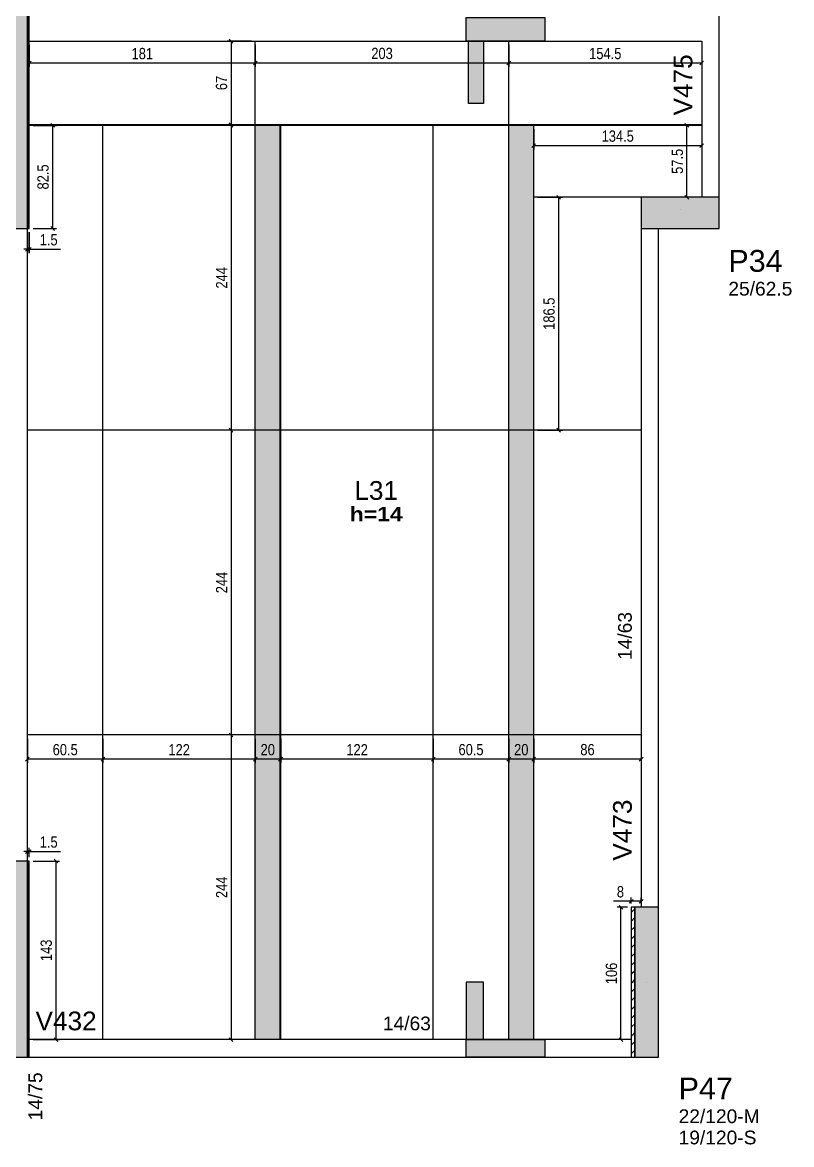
# Model space of a CAD drawing. Extents: x 4150 to 8661, y -614 to 3008.
# Drawn here: x 6390 to 7006, y 317 to 1216 of the extents above; entities that cross this region are included whole.
import ezdxf

# ---------------------------------------------------------------- set-up
doc = ezdxf.new("R2010")
doc.units = 0
doc.header["$PDMODE"] = 34
for name, color, linetype in [('COTA', 241, 'Continuous'), ('MTH-DIM-PILAR', 3, 'Continuous'), ('MTH-DIM-VIGA', 3, 'Continuous'), ('MTH-FACE-VIGA', 7, 'Continuous'), ('MTH-LINHA-SEÇÃO', 16, 'Continuous'), ('MTH-PILAR-SEGUE', 5, 'Continuous'), ('MTH-SOMBRA21', 150, 'Continuous'), ('MTH-SOMBRA25', 253, 'Continuous'), ('MTH-TIT1-PILAR', 5, 'Continuous'), ('MTH-TIT1-VIGA', 5, 'Continuous'), ('MTH-TXT-NEGRITO', 5, 'Continuous'), ('Painéis', 200, 'Continuous')]:
    doc.layers.add(name, color=color, linetype=linetype)
doc.layers.add('Hachura', color=251, linetype='Continuous', lineweight=9)
doc.styles.add('COTA TECNICA-50', font='techl___.ttf', dxfattribs={"height": 9})
doc.styles.add('TQS_ARIAL', font='arial.ttf')
doc.styles.add('TQS_ARIAL_BLACK', font='ariblk.ttf')
doc.dimstyles.new('COTA PAINEL-50', dxfattribs={"dimtxt": 9, "dimasz": 3, "dimexe": 3, "dimexo": 3, "dimgap": 3, "dimtad": 1, "dimdec": 1, "dimzin": 12, "dimdsep": 46, "dimtxsty": 'COTA TECNICA-50', "dimblk1": 'OBLIQUE', "dimblk2": 'OBLIQUE', "dimsah": 1, "dimcen": 0.9, "dimclrd": 4, "dimclre": 4, "dimclrt": 240, "dimadec": 1, "dimazin": 3, "dimtfac": 1, "dimtdec": 1, "dimtmove": 0, "dimatfit": 3, "dimfxl": 1, "dimtolj": 1, "dimtzin": 12, "dimarcsym": 0})

# ---------------------------------------------------------------- blocks, each defined once
blk = doc.blocks.new('_Oblique')
at = {"color": 0, "linetype": 'ByBlock', "lineweight": -2}
blk.add_line((-0.5, -0.5), (0.5, 0.5), dxfattribs=at)
blk = doc.blocks.new('*D186')
at = {"layer": 'COTA', "color": 4, "lineweight": -2, "transparency": 16777216}
for p, q in [((6799.85, 642.37), (6799.85, 622.93)), ((6885.85, 642.37), (6885.85, 622.93)), ((6885.85, 625.93), (6799.85, 625.93))]:
    blk.add_line(p, q, dxfattribs=at)
at = {"layer": 'Defpoints', "color": 0, "transparency": 16777216}
for p in [(6799.85, 645.37), (6885.85, 645.37), (6799.85, 625.93)]:
    blk.add_point(p, dxfattribs=at)
at = {"layer": 'COTA', "color": 4, "lineweight": -2, "transparency": 16777216, "xscale": 3, "yscale": 3, "zscale": 3, "rotation": 180}
blk.add_blockref('_Oblique', (6799.85, 625.93), dxfattribs=at)
at = {"layer": 'COTA', "color": 4, "lineweight": -2, "transparency": 16777216, "xscale": 3, "yscale": 3, "zscale": 3}
blk.add_blockref('_Oblique', (6885.85, 625.93), dxfattribs=at)
at = {"layer": 'COTA', "color": 240, "transparency": 16777216, "insert": (6842.85, 633.54), "char_height": 9, "attachment_point": 5, "style": 'COTA TECNICA-50'}
blk.add_mtext('\\A1;86', dxfattribs=at)
blk = doc.blocks.new('*D187')
at = {"layer": 'COTA', "color": 4, "lineweight": -2, "transparency": 16777216}
for p, q in [((6779.85, 642.37), (6779.85, 622.93)), ((6799.85, 642.37), (6799.85, 622.93)), ((6799.85, 625.93), (6779.85, 625.93))]:
    blk.add_line(p, q, dxfattribs=at)
at = {"layer": 'Defpoints', "color": 0, "transparency": 16777216}
for p in [(6779.85, 645.37), (6799.85, 645.37), (6779.85, 625.93)]:
    blk.add_point(p, dxfattribs=at)
at = {"layer": 'COTA', "color": 4, "lineweight": -2, "transparency": 16777216, "xscale": 3, "yscale": 3, "zscale": 3, "rotation": 180}
blk.add_blockref('_Oblique', (6779.85, 625.93), dxfattribs=at)
at = {"layer": 'COTA', "color": 4, "lineweight": -2, "transparency": 16777216, "xscale": 3, "yscale": 3, "zscale": 3}
blk.add_blockref('_Oblique', (6799.85, 625.93), dxfattribs=at)
at = {"layer": 'COTA', "color": 240, "transparency": 16777216, "insert": (6789.85, 633.52), "char_height": 9, "attachment_point": 5, "style": 'COTA TECNICA-50'}
blk.add_mtext('\\A1;20', dxfattribs=at)
blk = doc.blocks.new('*D188')
at = {"layer": 'COTA', "color": 4, "lineweight": -2, "transparency": 16777216}
for p, q in [((6719.35, 642.37), (6719.35, 622.93)), ((6779.85, 642.37), (6779.85, 622.93)), ((6779.85, 625.93), (6719.35, 625.93))]:
    blk.add_line(p, q, dxfattribs=at)
at = {"layer": 'Defpoints', "color": 0, "transparency": 16777216}
for p in [(6719.35, 645.37), (6779.85, 645.37), (6719.35, 625.93)]:
    blk.add_point(p, dxfattribs=at)
at = {"layer": 'COTA', "color": 4, "lineweight": -2, "transparency": 16777216, "xscale": 3, "yscale": 3, "zscale": 3, "rotation": 180}
blk.add_blockref('_Oblique', (6719.35, 625.93), dxfattribs=at)
at = {"layer": 'COTA', "color": 4, "lineweight": -2, "transparency": 16777216, "xscale": 3, "yscale": 3, "zscale": 3}
blk.add_blockref('_Oblique', (6779.85, 625.93), dxfattribs=at)
at = {"layer": 'COTA', "color": 240, "transparency": 16777216, "insert": (6749.6, 633.53), "char_height": 9, "attachment_point": 5, "style": 'COTA TECNICA-50'}
blk.add_mtext('\\A1;60.5', dxfattribs=at)
blk = doc.blocks.new('*D189')
at = {"layer": 'COTA', "color": 4, "lineweight": -2, "transparency": 16777216}
for p, q in [((6597.35, 642.37), (6597.35, 622.93)), ((6719.35, 642.37), (6719.35, 622.93)), ((6719.35, 625.93), (6597.35, 625.93))]:
    blk.add_line(p, q, dxfattribs=at)
at = {"layer": 'Defpoints', "color": 0, "transparency": 16777216}
for p in [(6597.35, 645.37), (6719.35, 645.37), (6597.35, 625.93)]:
    blk.add_point(p, dxfattribs=at)
at = {"layer": 'COTA', "color": 4, "lineweight": -2, "transparency": 16777216, "xscale": 3, "yscale": 3, "zscale": 3, "rotation": 180}
blk.add_blockref('_Oblique', (6597.35, 625.93), dxfattribs=at)
at = {"layer": 'COTA', "color": 4, "lineweight": -2, "transparency": 16777216, "xscale": 3, "yscale": 3, "zscale": 3}
blk.add_blockref('_Oblique', (6719.35, 625.93), dxfattribs=at)
at = {"layer": 'COTA', "color": 240, "transparency": 16777216, "insert": (6658.35, 633.49), "char_height": 9, "attachment_point": 5, "style": 'COTA TECNICA-50'}
blk.add_mtext('\\A1;122', dxfattribs=at)
blk = doc.blocks.new('*D190')
at = {"layer": 'COTA', "color": 4, "lineweight": -2, "transparency": 16777216}
for p, q in [((6576.85, 642.37), (6576.85, 622.93)), ((6596.85, 642.37), (6596.85, 622.93)), ((6596.85, 625.93), (6576.85, 625.93))]:
    blk.add_line(p, q, dxfattribs=at)
at = {"layer": 'Defpoints', "color": 0, "transparency": 16777216}
for p in [(6576.85, 645.37), (6596.85, 645.37), (6576.85, 625.93)]:
    blk.add_point(p, dxfattribs=at)
at = {"layer": 'COTA', "color": 4, "lineweight": -2, "transparency": 16777216, "xscale": 3, "yscale": 3, "zscale": 3, "rotation": 180}
blk.add_blockref('_Oblique', (6576.85, 625.93), dxfattribs=at)
at = {"layer": 'COTA', "color": 4, "lineweight": -2, "transparency": 16777216, "xscale": 3, "yscale": 3, "zscale": 3}
blk.add_blockref('_Oblique', (6596.85, 625.93), dxfattribs=at)
at = {"layer": 'COTA', "color": 240, "transparency": 16777216, "insert": (6586.85, 633.52), "char_height": 9, "attachment_point": 5, "style": 'COTA TECNICA-50'}
blk.add_mtext('\\A1;20', dxfattribs=at)
blk = doc.blocks.new('*D169')
at = {"layer": 'COTA', "color": 4, "lineweight": -2, "transparency": 16777216}
for p, q in [((6454.85, 642.37), (6454.85, 622.93)), ((6576.85, 642.37), (6576.85, 622.93)), ((6576.85, 625.93), (6454.85, 625.93))]:
    blk.add_line(p, q, dxfattribs=at)
at = {"layer": 'Defpoints', "color": 0, "transparency": 16777216}
for p in [(6454.85, 645.37), (6576.85, 645.37), (6454.85, 625.93)]:
    blk.add_point(p, dxfattribs=at)
at = {"layer": 'COTA', "color": 4, "lineweight": -2, "transparency": 16777216, "xscale": 3, "yscale": 3, "zscale": 3, "rotation": 180}
blk.add_blockref('_Oblique', (6454.85, 625.93), dxfattribs=at)
at = {"layer": 'COTA', "color": 4, "lineweight": -2, "transparency": 16777216, "xscale": 3, "yscale": 3, "zscale": 3}
blk.add_blockref('_Oblique', (6576.85, 625.93), dxfattribs=at)
at = {"layer": 'COTA', "color": 240, "transparency": 16777216, "insert": (6515.85, 633.49), "char_height": 9, "attachment_point": 5, "style": 'COTA TECNICA-50'}
blk.add_mtext('\\A1;122', dxfattribs=at)
blk = doc.blocks.new('*D170')
at = {"layer": 'COTA', "color": 4, "lineweight": -2, "transparency": 16777216}
for p, q in [((6394.35, 642.37), (6394.35, 622.93)), ((6454.85, 642.37), (6454.85, 622.93)), ((6454.85, 625.93), (6394.35, 625.93))]:
    blk.add_line(p, q, dxfattribs=at)
at = {"layer": 'Defpoints', "color": 0, "transparency": 16777216}
for p in [(6394.35, 645.37), (6454.85, 645.37), (6394.35, 625.93)]:
    blk.add_point(p, dxfattribs=at)
at = {"layer": 'COTA', "color": 4, "lineweight": -2, "transparency": 16777216, "xscale": 3, "yscale": 3, "zscale": 3, "rotation": 180}
blk.add_blockref('_Oblique', (6394.35, 625.93), dxfattribs=at)
at = {"layer": 'COTA', "color": 4, "lineweight": -2, "transparency": 16777216, "xscale": 3, "yscale": 3, "zscale": 3}
blk.add_blockref('_Oblique', (6454.85, 625.93), dxfattribs=at)
at = {"layer": 'COTA', "color": 240, "transparency": 16777216, "insert": (6424.6, 633.53), "char_height": 9, "attachment_point": 5, "style": 'COTA TECNICA-50'}
blk.add_mtext('\\A1;60.5', dxfattribs=at)
blk = doc.blocks.new('*D171')
at = {"layer": 'COTA', "color": 4, "lineweight": -2, "transparency": 16777216}
for p, q in [((6802.85, 1075.87), (6822.74, 1075.87)), ((6819.74, 1075.87), (6819.74, 889.37)), ((6802.85, 889.37), (6822.74, 889.37))]:
    blk.add_line(p, q, dxfattribs=at)
at = {"layer": 'Defpoints', "color": 0, "transparency": 16777216}
for p in [(6799.85, 1075.87), (6799.85, 889.37), (6819.74, 889.37)]:
    blk.add_point(p, dxfattribs=at)
at = {"layer": 'COTA', "color": 4, "lineweight": -2, "transparency": 16777216, "xscale": 3, "yscale": 3, "zscale": 3}
for p, rotation in [((6819.74, 1075.87), 90), ((6819.74, 889.37), 270)]:
    blk.add_blockref('_Oblique', p, dxfattribs=dict(at, rotation=rotation))
at = {"layer": 'COTA', "color": 240, "transparency": 16777216, "insert": (6812.12, 982.62), "char_height": 9, "attachment_point": 5, "rotation": 90, "style": 'COTA TECNICA-50'}
blk.add_mtext('\\A1;186.5', dxfattribs=at)
blk = doc.blocks.new('*D172')
at = {"layer": 'COTA', "color": 4, "lineweight": -2, "transparency": 16777216}
for p, q in [((6799.85, 1130.37), (6799.85, 1114.09)), ((6934.35, 1130.37), (6934.35, 1114.09)), ((6934.35, 1117.09), (6799.85, 1117.09))]:
    blk.add_line(p, q, dxfattribs=at)
at = {"layer": 'Defpoints', "color": 0, "transparency": 16777216}
for p in [(6799.85, 1133.37), (6934.35, 1133.37), (6799.85, 1117.09)]:
    blk.add_point(p, dxfattribs=at)
at = {"layer": 'COTA', "color": 4, "lineweight": -2, "transparency": 16777216, "xscale": 3, "yscale": 3, "zscale": 3, "rotation": 180}
blk.add_blockref('_Oblique', (6799.85, 1117.09), dxfattribs=at)
at = {"layer": 'COTA', "color": 4, "lineweight": -2, "transparency": 16777216, "xscale": 3, "yscale": 3, "zscale": 3}
blk.add_blockref('_Oblique', (6934.35, 1117.09), dxfattribs=at)
at = {"layer": 'COTA', "color": 240, "transparency": 16777216, "insert": (6867.1, 1124.78), "char_height": 9, "attachment_point": 5, "style": 'COTA TECNICA-50'}
blk.add_mtext('\\A1;134.5', dxfattribs=at)
blk = doc.blocks.new('*D173')
at = {"layer": 'COTA', "color": 4, "lineweight": -2, "transparency": 16777216}
for p, q in [((6779.85, 1197.87), (6779.85, 1180.28)), ((6934.35, 1197.87), (6934.35, 1180.28)), ((6934.35, 1183.28), (6779.85, 1183.28))]:
    blk.add_line(p, q, dxfattribs=at)
at = {"layer": 'Defpoints', "color": 0, "transparency": 16777216}
for p in [(6779.85, 1200.87), (6934.35, 1200.87), (6779.85, 1183.28)]:
    blk.add_point(p, dxfattribs=at)
at = {"layer": 'COTA', "color": 4, "lineweight": -2, "transparency": 16777216, "xscale": 3, "yscale": 3, "zscale": 3, "rotation": 180}
blk.add_blockref('_Oblique', (6779.85, 1183.28), dxfattribs=at)
at = {"layer": 'COTA', "color": 4, "lineweight": -2, "transparency": 16777216, "xscale": 3, "yscale": 3, "zscale": 3}
blk.add_blockref('_Oblique', (6934.35, 1183.28), dxfattribs=at)
at = {"layer": 'COTA', "color": 240, "transparency": 16777216, "insert": (6857.1, 1190.88), "char_height": 9, "attachment_point": 5, "style": 'COTA TECNICA-50'}
blk.add_mtext('\\A1;154.5', dxfattribs=at)
blk = doc.blocks.new('*D174')
at = {"layer": 'COTA', "color": 4, "lineweight": -2, "transparency": 16777216}
for p, q in [((6576.85, 1197.87), (6576.85, 1180.28)), ((6779.85, 1197.87), (6779.85, 1180.28)), ((6779.85, 1183.28), (6576.85, 1183.28))]:
    blk.add_line(p, q, dxfattribs=at)
at = {"layer": 'Defpoints', "color": 0, "transparency": 16777216}
for p in [(6576.85, 1200.87), (6779.85, 1200.87), (6576.85, 1183.28)]:
    blk.add_point(p, dxfattribs=at)
at = {"layer": 'COTA', "color": 4, "lineweight": -2, "transparency": 16777216, "xscale": 3, "yscale": 3, "zscale": 3, "rotation": 180}
blk.add_blockref('_Oblique', (6576.85, 1183.28), dxfattribs=at)
at = {"layer": 'COTA', "color": 4, "lineweight": -2, "transparency": 16777216, "xscale": 3, "yscale": 3, "zscale": 3}
blk.add_blockref('_Oblique', (6779.85, 1183.28), dxfattribs=at)
at = {"layer": 'COTA', "color": 240, "transparency": 16777216, "insert": (6678.35, 1190.98), "char_height": 9, "attachment_point": 5, "style": 'COTA TECNICA-50'}
blk.add_mtext('\\A1;203', dxfattribs=at)
blk = doc.blocks.new('*D175')
at = {"layer": 'COTA', "color": 4, "lineweight": -2, "transparency": 16777216}
for p, q in [((6395.85, 1197.87), (6395.85, 1180.28)), ((6576.85, 1197.87), (6576.85, 1180.28)), ((6576.85, 1183.28), (6395.85, 1183.28))]:
    blk.add_line(p, q, dxfattribs=at)
at = {"layer": 'Defpoints', "color": 0, "transparency": 16777216}
for p in [(6395.85, 1200.87), (6576.85, 1200.87), (6395.85, 1183.28)]:
    blk.add_point(p, dxfattribs=at)
at = {"layer": 'COTA', "color": 4, "lineweight": -2, "transparency": 16777216, "xscale": 3, "yscale": 3, "zscale": 3, "rotation": 180}
blk.add_blockref('_Oblique', (6395.85, 1183.28), dxfattribs=at)
at = {"layer": 'COTA', "color": 4, "lineweight": -2, "transparency": 16777216, "xscale": 3, "yscale": 3, "zscale": 3}
blk.add_blockref('_Oblique', (6576.85, 1183.28), dxfattribs=at)
at = {"layer": 'COTA', "color": 240, "transparency": 16777216, "insert": (6486.35, 1190.86), "char_height": 9, "attachment_point": 5, "style": 'COTA TECNICA-50'}
blk.add_mtext('\\A1;181', dxfattribs=at)
blk = doc.blocks.new('*D176')
at = {"layer": 'COTA', "color": 4, "lineweight": -2, "transparency": 16777216}
for p, q in [((6573.85, 1200.87), (6554.43, 1200.87)), ((6557.43, 1200.87), (6557.43, 1133.87)), ((6573.85, 1133.87), (6554.43, 1133.87))]:
    blk.add_line(p, q, dxfattribs=at)
at = {"layer": 'Defpoints', "color": 0, "transparency": 16777216}
for p in [(6576.85, 1200.87), (6557.43, 1133.87), (6576.85, 1133.87)]:
    blk.add_point(p, dxfattribs=at)
at = {"layer": 'COTA', "color": 4, "lineweight": -2, "transparency": 16777216, "xscale": 3, "yscale": 3, "zscale": 3}
for p, rotation in [((6557.43, 1200.87), 90), ((6557.43, 1133.87), 270)]:
    blk.add_blockref('_Oblique', p, dxfattribs=dict(at, rotation=rotation))
at = {"layer": 'COTA', "color": 240, "transparency": 16777216, "insert": (6549.84, 1167.37), "char_height": 9, "attachment_point": 5, "rotation": 90, "style": 'COTA TECNICA-50'}
blk.add_mtext('\\A1;67', dxfattribs=at)
blk = doc.blocks.new('*D177')
at = {"layer": 'COTA', "color": 4, "lineweight": -2, "transparency": 16777216}
for p, q in [((6574.85, 1133.37), (6554.43, 1133.37)), ((6557.43, 1133.37), (6557.43, 889.37))]:
    blk.add_line(p, q, dxfattribs=at)
at = {"layer": 'Defpoints', "color": 0, "transparency": 16777216}
for p in [(6577.85, 1133.37), (6557.43, 889.37), (6557.43, 889.37)]:
    blk.add_point(p, dxfattribs=at)
at = {"layer": 'COTA', "color": 4, "lineweight": -2, "transparency": 16777216, "xscale": 3, "yscale": 3, "zscale": 3}
for p, rotation in [((6557.43, 1133.37), 90), ((6557.43, 889.37), 270)]:
    blk.add_blockref('_Oblique', p, dxfattribs=dict(at, rotation=rotation))
at = {"layer": 'COTA', "color": 240, "transparency": 16777216, "insert": (6549.87, 1011.37), "char_height": 9, "attachment_point": 5, "rotation": 90, "style": 'COTA TECNICA-50'}
blk.add_mtext('\\A1;244', dxfattribs=at)
blk = doc.blocks.new('*D178')
at = {"layer": 'COTA', "color": 4, "lineweight": -2, "transparency": 16777216}
blk.add_line((6557.43, 889.37), (6557.43, 645.37), dxfattribs=at)
at = {"layer": 'Defpoints', "color": 0, "transparency": 16777216}
for p in [(6557.43, 889.37), (6557.43, 645.37), (6557.43, 645.37)]:
    blk.add_point(p, dxfattribs=at)
at = {"layer": 'COTA', "color": 4, "lineweight": -2, "transparency": 16777216, "xscale": 3, "yscale": 3, "zscale": 3}
for p, rotation in [((6557.43, 889.37), 90), ((6557.43, 645.37), 270)]:
    blk.add_blockref('_Oblique', p, dxfattribs=dict(at, rotation=rotation))
at = {"layer": 'COTA', "color": 240, "transparency": 16777216, "insert": (6549.87, 767.37), "char_height": 9, "attachment_point": 5, "rotation": 90, "style": 'COTA TECNICA-50'}
blk.add_mtext('\\A1;244', dxfattribs=at)
blk = doc.blocks.new('*D179')
at = {"layer": 'COTA', "color": 4, "lineweight": -2, "transparency": 16777216}
blk.add_line((6557.43, 645.37), (6557.43, 401.37), dxfattribs=at)
at = {"layer": 'Defpoints', "color": 0, "transparency": 16777216}
for p in [(6557.43, 645.37), (6557.43, 401.37), (6557.43, 401.37)]:
    blk.add_point(p, dxfattribs=at)
at = {"layer": 'COTA', "color": 4, "lineweight": -2, "transparency": 16777216, "xscale": 3, "yscale": 3, "zscale": 3}
for p, rotation in [((6557.43, 645.37), 90), ((6557.43, 401.37), 270)]:
    blk.add_blockref('_Oblique', p, dxfattribs=dict(at, rotation=rotation))
at = {"layer": 'COTA', "color": 240, "transparency": 16777216, "insert": (6549.87, 523.37), "char_height": 9, "attachment_point": 5, "rotation": 90, "style": 'COTA TECNICA-50'}
blk.add_mtext('\\A1;244', dxfattribs=at)
blk = doc.blocks.new('*D180')
at = {"layer": 'COTA', "color": 4, "lineweight": -2, "transparency": 16777216}
for p, q in [((6398.85, 1133.37), (6417.51, 1133.37)), ((6414.51, 1133.37), (6414.51, 1050.87)), ((6398.85, 1050.87), (6417.51, 1050.87))]:
    blk.add_line(p, q, dxfattribs=at)
at = {"layer": 'Defpoints', "color": 0, "transparency": 16777216}
for p in [(6395.85, 1133.37), (6395.85, 1050.87), (6414.51, 1050.87)]:
    blk.add_point(p, dxfattribs=at)
at = {"layer": 'COTA', "color": 4, "lineweight": -2, "transparency": 16777216, "xscale": 3, "yscale": 3, "zscale": 3}
for p, rotation in [((6414.51, 1133.37), 90), ((6414.51, 1050.87), 270)]:
    blk.add_blockref('_Oblique', p, dxfattribs=dict(at, rotation=rotation))
at = {"layer": 'COTA', "color": 240, "transparency": 16777216, "insert": (6406.89, 1092.12), "char_height": 9, "attachment_point": 5, "rotation": 90, "style": 'COTA TECNICA-50'}
blk.add_mtext('\\A1;82.5', dxfattribs=at)
blk = doc.blocks.new('*D181')
at = {"layer": 'COTA', "color": 4, "lineweight": -2, "transparency": 16777216}
for p, q in [((6394.35, 1047.87), (6394.35, 1031.18)), ((6395.85, 1047.87), (6395.85, 1031.18)), ((6394.35, 1034.18), (6391.35, 1034.18)), ((6394.35, 1034.18), (6395.85, 1034.18)), ((6395.85, 1034.18), (6420.91, 1034.18))]:
    blk.add_line(p, q, dxfattribs=at)
at = {"layer": 'Defpoints', "color": 0, "transparency": 16777216}
for p in [(6394.35, 1050.87), (6395.85, 1050.87), (6395.85, 1034.18)]:
    blk.add_point(p, dxfattribs=at)
at = {"layer": 'COTA', "color": 4, "lineweight": -2, "transparency": 16777216, "xscale": 3, "yscale": 3, "zscale": 3}
blk.add_blockref('_Oblique', (6394.35, 1034.18), dxfattribs=at)
at = {"layer": 'COTA', "color": 4, "lineweight": -2, "transparency": 16777216, "xscale": 3, "yscale": 3, "zscale": 3, "rotation": 180}
blk.add_blockref('_Oblique', (6395.85, 1034.18), dxfattribs=at)
at = {"layer": 'COTA', "color": 240, "transparency": 16777216, "insert": (6411.38, 1041.77), "char_height": 9, "attachment_point": 5, "style": 'COTA TECNICA-50'}
blk.add_mtext('\\A1;1.5', dxfattribs=at)
blk = doc.blocks.new('*D182')
at = {"layer": 'COTA', "color": 4, "lineweight": -2, "transparency": 16777216}
for p, q in [((6398.85, 544.37), (6420.15, 544.37)), ((6417.15, 544.37), (6417.15, 401.37)), ((6398.85, 401.37), (6420.15, 401.37))]:
    blk.add_line(p, q, dxfattribs=at)
at = {"layer": 'Defpoints', "color": 0, "transparency": 16777216}
for p in [(6395.85, 544.37), (6395.85, 401.37), (6417.15, 401.37)]:
    blk.add_point(p, dxfattribs=at)
at = {"layer": 'COTA', "color": 4, "lineweight": -2, "transparency": 16777216, "xscale": 3, "yscale": 3, "zscale": 3}
for p, rotation in [((6417.15, 544.37), 90), ((6417.15, 401.37), 270)]:
    blk.add_blockref('_Oblique', p, dxfattribs=dict(at, rotation=rotation))
at = {"layer": 'COTA', "color": 240, "transparency": 16777216, "insert": (6409.46, 472.87), "char_height": 9, "attachment_point": 5, "rotation": 90, "style": 'COTA TECNICA-50'}
blk.add_mtext('\\A1;143', dxfattribs=at)
blk = doc.blocks.new('*D183')
at = {"layer": 'COTA', "color": 4, "lineweight": -2, "transparency": 16777216}
for p, q in [((6394.35, 551.98), (6391.35, 551.98)), ((6394.35, 547.37), (6394.35, 554.98)), ((6394.35, 551.98), (6395.85, 551.98)), ((6395.85, 547.37), (6395.85, 554.98)), ((6395.85, 551.98), (6420.91, 551.98))]:
    blk.add_line(p, q, dxfattribs=at)
at = {"layer": 'Defpoints', "color": 0, "transparency": 16777216}
for p in [(6395.85, 551.98), (6394.35, 544.37), (6395.85, 544.37)]:
    blk.add_point(p, dxfattribs=at)
at = {"layer": 'COTA', "color": 4, "lineweight": -2, "transparency": 16777216, "xscale": 3, "yscale": 3, "zscale": 3}
blk.add_blockref('_Oblique', (6394.35, 551.98), dxfattribs=at)
at = {"layer": 'COTA', "color": 4, "lineweight": -2, "transparency": 16777216, "xscale": 3, "yscale": 3, "zscale": 3, "rotation": 180}
blk.add_blockref('_Oblique', (6395.85, 551.98), dxfattribs=at)
at = {"layer": 'COTA', "color": 240, "transparency": 16777216, "insert": (6411.38, 559.58), "char_height": 9, "attachment_point": 5, "style": 'COTA TECNICA-50'}
blk.add_mtext('\\A1;1.5', dxfattribs=at)
blk = doc.blocks.new('*D184')
at = {"layer": 'COTA', "color": 4, "lineweight": -2, "transparency": 16777216}
for p, q in [((6874.85, 507.37), (6866.68, 507.37)), ((6869.68, 401.37), (6869.68, 507.37)), ((6874.85, 401.37), (6866.68, 401.37))]:
    blk.add_line(p, q, dxfattribs=at)
at = {"layer": 'Defpoints', "color": 0, "transparency": 16777216}
for p in [(6869.68, 507.37), (6877.85, 507.37), (6877.85, 401.37)]:
    blk.add_point(p, dxfattribs=at)
at = {"layer": 'COTA', "color": 4, "lineweight": -2, "transparency": 16777216, "xscale": 3, "yscale": 3, "zscale": 3}
for p, rotation in [((6869.68, 507.37), 90), ((6869.68, 401.37), 270)]:
    blk.add_blockref('_Oblique', p, dxfattribs=dict(at, rotation=rotation))
at = {"layer": 'COTA', "color": 240, "transparency": 16777216, "insert": (6862.09, 454.37), "char_height": 9, "attachment_point": 5, "rotation": 90, "style": 'COTA TECNICA-50'}
blk.add_mtext('\\A1;106', dxfattribs=at)
blk = doc.blocks.new('*D185')
at = {"layer": 'COTA', "color": 4, "lineweight": -2, "transparency": 16777216}
for p, q in [((6877.85, 512.15), (6863.62, 512.15)), ((6877.85, 510.37), (6877.85, 515.15)), ((6885.85, 512.15), (6877.85, 512.15)), ((6885.85, 510.37), (6885.85, 515.15))]:
    blk.add_line(p, q, dxfattribs=at)
at = {"layer": 'Defpoints', "color": 0, "transparency": 16777216}
for p in [(6877.85, 512.15), (6877.85, 507.37), (6885.85, 507.37)]:
    blk.add_point(p, dxfattribs=at)
at = {"layer": 'COTA', "color": 4, "lineweight": -2, "transparency": 16777216, "xscale": 3, "yscale": 3, "zscale": 3, "rotation": 180}
blk.add_blockref('_Oblique', (6877.85, 512.15), dxfattribs=at)
at = {"layer": 'COTA', "color": 4, "lineweight": -2, "transparency": 16777216, "xscale": 3, "yscale": 3, "zscale": 3}
blk.add_blockref('_Oblique', (6885.85, 512.15), dxfattribs=at)
at = {"layer": 'COTA', "color": 240, "transparency": 16777216, "insert": (6869.24, 519.73), "char_height": 9, "attachment_point": 5, "style": 'COTA TECNICA-50'}
blk.add_mtext('\\A1;8', dxfattribs=at)
blk = doc.blocks.new('*D191')
at = {"layer": 'COTA', "color": 4, "lineweight": -2, "transparency": 16777216}
for p, q in [((6931.35, 1133.37), (6919.45, 1133.37)), ((6922.45, 1075.87), (6922.45, 1133.37)), ((6931.35, 1075.87), (6919.45, 1075.87))]:
    blk.add_line(p, q, dxfattribs=at)
at = {"layer": 'Defpoints', "color": 0, "transparency": 16777216}
for p in [(6922.45, 1133.37), (6934.35, 1133.37), (6934.35, 1075.87)]:
    blk.add_point(p, dxfattribs=at)
at = {"layer": 'COTA', "color": 4, "lineweight": -2, "transparency": 16777216, "xscale": 3, "yscale": 3, "zscale": 3}
for p, rotation in [((6922.45, 1133.37), 90), ((6922.45, 1075.87), 270)]:
    blk.add_blockref('_Oblique', p, dxfattribs=dict(at, rotation=rotation))
at = {"layer": 'COTA', "color": 240, "transparency": 16777216, "insert": (6914.85, 1104.62), "char_height": 9, "attachment_point": 5, "rotation": 90, "style": 'COTA TECNICA-50'}
blk.add_mtext('\\A1;57.5', dxfattribs=at)

msp = doc.modelspace()

# ---------------------------------------------------------------- hatches: boundary and pattern name
at = {"layer": 'Hachura'}
h = msp.add_hatch(color=256, dxfattribs=at)
h.dxf.hatch_style = 1
h.paths.add_polyline_path([(6779.85, 401.37), (6799.85, 401.37), (6799.85, 645.37), (6779.85, 645.37)])
h.paths.add_polyline_path([(6779.85, 645.37), (6799.85, 645.37), (6799.85, 889.37), (6779.85, 889.37)])
h.paths.add_polyline_path([(6779.85, 889.37), (6799.85, 889.37), (6799.85, 1133.37), (6779.85, 1133.37)])
h.paths.add_polyline_path([(6576.85, 889.37), (6596.85, 889.37), (6596.85, 1133.37), (6576.85, 1133.37)])
h.paths.add_polyline_path([(6576.85, 645.37), (6596.85, 645.37), (6596.85, 889.37), (6576.85, 889.37)])
h.paths.add_polyline_path([(6576.85, 401.37), (6596.85, 401.37), (6596.85, 645.37), (6576.85, 645.37)])

# ---------------------------------------------------------------- linework, layer by layer
at = {"layer": 'MTH-FACE-VIGA', "linetype": 'Continuous'}
for p, q in [((6948.35, 1075.87), (6948.35, 1344.87)), ((6394.35, 1210.74), (6395.11, 1211.5)), ((6394.35, 1203.67), (6395.08, 1204.39)), ((6395.08, 1204.39), (6395.85, 1205.17)), ((6395.11, 1211.5), (6395.85, 1212.24)), ((6394.35, 1196.6), (6395.04, 1197.29)), ((6395.04, 1197.29), (6395.85, 1198.1)), ((6395.85, 1200.87), (6934.35, 1200.87)), ((6934.35, 1200.87), (6934.35, 1075.87)), ((6394.35, 1189.53), (6395.01, 1190.18)), ((6395.01, 1190.18), (6395.85, 1191.03)), ((6394.35, 1182.46), (6394.98, 1183.08)), ((6394.98, 1183.08), (6395.85, 1183.96)), ((6394.35, 1175.38), (6394.94, 1175.97)), ((6394.35, 1168.31), (6394.91, 1168.87)), ((6394.91, 1168.87), (6395.85, 1169.81)), ((6394.94, 1175.97), (6395.85, 1176.88)), ((6394.35, 1161.24), (6394.88, 1161.76)), ((6394.88, 1161.76), (6395.85, 1162.74)), ((6394.35, 1154.17), (6394.84, 1154.66)), ((6394.84, 1154.66), (6395.85, 1155.67)), ((6394.35, 1147.1), (6394.81, 1147.55)), ((6394.78, 1140.45), (6395.85, 1141.53)), ((6394.81, 1147.55), (6395.85, 1148.6)), ((6394.35, 1140.03), (6394.78, 1140.45)), ((6394.35, 1132.96), (6394.74, 1133.35)), ((6394.74, 1133.35), (6395.85, 1134.46)), ((6394.35, 1125.89), (6394.71, 1126.24)), ((6394.71, 1126.24), (6395.85, 1127.39)), ((6394.35, 1118.82), (6394.68, 1119.14)), ((6394.68, 1119.14), (6395.85, 1120.32)), ((6394.35, 1111.75), (6394.64, 1112.03)), ((6394.61, 1104.93), (6395.85, 1106.17)), ((6394.64, 1112.03), (6395.85, 1113.25)), ((6394.35, 1104.67), (6394.61, 1104.93)), ((6394.35, 1097.6), (6394.58, 1097.82)), ((6394.58, 1097.82), (6395.85, 1099.1)), ((6394.35, 1090.53), (6394.54, 1090.72)), ((6394.54, 1090.72), (6395.85, 1092.03)), ((6394.35, 1083.46), (6394.51, 1083.61)), ((6394.51, 1083.61), (6395.85, 1084.96)), ((6394.35, 1076.39), (6394.48, 1076.51)), ((6394.35, 1069.32), (6394.44, 1069.41)), ((6394.44, 1069.41), (6395.85, 1070.82)), ((6394.48, 1076.51), (6395.85, 1077.89)), ((6394.35, 1062.25), (6394.41, 1062.3)), ((6394.41, 1062.3), (6395.85, 1063.75)), ((6394.35, 1055.18), (6394.38, 1055.2)), ((6394.38, 1055.2), (6395.85, 1056.68)), ((6394.35, 544.37), (6394.35, 1050.87)), ((6885.85, 1050.87), (6885.85, 507.37)), ((6899.85, 507.37), (6899.85, 1050.87)), ((6394.35, 543.55), (6395.18, 544.37)), ((6394.35, 536.48), (6395.79, 537.92)), ((6394.35, 529.41), (6395.73, 530.78)), ((6395.73, 530.78), (6395.85, 530.91)), ((6395.79, 537.92), (6395.85, 537.98)), ((6394.35, 522.34), (6395.66, 523.64)), ((6395.66, 523.64), (6395.85, 523.84)), ((6394.35, 515.26), (6395.59, 516.5)), ((6395.59, 516.5), (6395.85, 516.76)), ((6394.35, 508.19), (6395.52, 509.36)), ((6395.52, 509.36), (6395.85, 509.69)), ((6877.85, 503.09), (6880.82, 506.06)), ((6880.82, 506.06), (6880.85, 506.09)), ((6394.35, 501.12), (6395.45, 502.22)), ((6394.35, 494.05), (6395.38, 495.08)), ((6395.38, 495.08), (6395.85, 495.55)), ((6395.45, 502.22), (6395.85, 502.62)), ((6877.85, 496.02), (6880.64, 498.81)), ((6880.64, 498.81), (6880.85, 499.02)), ((6394.35, 486.98), (6395.32, 487.94)), ((6395.32, 487.94), (6395.85, 488.48)), ((6877.85, 488.95), (6880.46, 491.56)), ((6880.46, 491.56), (6880.85, 491.95)), ((6394.35, 479.91), (6395.25, 480.8)), ((6395.25, 480.8), (6395.85, 481.41)), ((6877.85, 481.88), (6880.28, 484.3)), ((6877.85, 474.81), (6880.1, 477.05)), ((6880.1, 477.05), (6880.85, 477.81)), ((6880.28, 484.3), (6880.85, 484.88)), ((6394.35, 472.84), (6395.18, 473.66)), ((6395.11, 466.52), (6395.85, 467.27)), ((6395.18, 473.66), (6395.85, 474.34)), ((6877.85, 467.74), (6879.92, 469.8)), ((6879.92, 469.8), (6880.85, 470.74)), ((6394.35, 465.77), (6395.11, 466.52)), ((6394.35, 458.7), (6395.04, 459.38)), ((6395.04, 459.38), (6395.85, 460.2)), ((6877.85, 460.67), (6879.73, 462.55)), ((6879.73, 462.55), (6880.85, 463.67)), ((6394.35, 451.62), (6394.97, 452.24)), ((6394.97, 452.24), (6395.85, 453.12)), ((6877.85, 453.6), (6879.55, 455.29)), ((6879.37, 448.04), (6880.85, 449.53)), ((6879.55, 455.29), (6880.85, 456.6)), ((6394.35, 444.55), (6394.91, 445.11)), ((6394.91, 445.11), (6395.85, 446.05)), ((6877.85, 446.53), (6879.37, 448.04)), ((6877.85, 439.45), (6879.19, 440.79)), ((6879.19, 440.79), (6880.85, 442.45)), ((6394.35, 437.48), (6394.84, 437.97)), ((6394.77, 430.83), (6395.85, 431.91)), ((6394.84, 437.97), (6395.85, 438.98)), ((6877.85, 432.38), (6879.01, 433.54)), ((6879.01, 433.54), (6880.85, 435.38)), ((6394.35, 430.41), (6394.77, 430.83)), ((6394.35, 423.34), (6394.7, 423.69)), ((6394.7, 423.69), (6395.85, 424.84)), ((6877.85, 425.31), (6878.83, 426.29)), ((6878.83, 426.29), (6880.85, 428.31)), ((6394.35, 416.27), (6394.63, 416.55)), ((6394.63, 416.55), (6395.85, 417.77)), ((6877.85, 418.24), (6878.65, 419.03)), ((6878.47, 411.78), (6880.85, 414.17)), ((6878.65, 419.03), (6880.85, 421.24)), ((6394.35, 409.2), (6394.57, 409.41)), ((6394.57, 409.41), (6395.85, 410.7)), ((6877.85, 411.17), (6878.47, 411.78)), ((6877.85, 404.1), (6878.28, 404.53)), ((6878.28, 404.53), (6880.85, 407.1)), ((6394.35, 402.13), (6394.5, 402.27)), ((6394.43, 395.13), (6395.85, 396.56)), ((6394.5, 402.27), (6395.85, 403.63)), ((6877.85, 401.37), (6395.85, 401.37)), ((6877.85, 397.03), (6878.1, 397.28)), ((6878.1, 397.28), (6880.85, 400.03)), ((6394.35, 395.06), (6394.43, 395.13)), ((6394.35, 387.37), (6877.85, 387.37)), ((6394.36, 387.99), (6395.85, 389.48)), ((6877.85, 389.96), (6877.92, 390.02)), ((6877.92, 390.02), (6880.85, 392.96))]:
    msp.add_line(p, q, dxfattribs=at)
for points in [[(6395.85, 1369.87), (6394.35, 1369.87), (6394.35, 1050.87), (6395.85, 1050.87), (6395.85, 1369.87)], [(6395.85, 544.37), (6394.35, 544.37), (6394.35, 387.37), (6395.85, 387.37), (6395.85, 544.37)], [(6880.85, 507.37), (6877.85, 507.37), (6877.85, 387.37), (6880.85, 387.37), (6880.85, 507.37)]]:
    msp.add_lwpolyline(points, dxfattribs=at)
at = {"layer": 'MTH-LINHA-SEÇÃO', "linetype": 'Continuous'}
for points in [[(6808.58, 1200.87), (6745.58, 1200.87), (6745.58, 1219.87), (6808.58, 1219.87), (6808.58, 1200.87)], [(6747.58, 1150.87), (6747.58, 1200.87), (6759.58, 1200.87), (6759.58, 1150.87), (6747.58, 1150.87)], [(6745.58, 447.37), (6745.58, 401.37), (6759.58, 401.37), (6759.58, 447.37), (6745.58, 447.37)], [(6808.58, 387.37), (6745.58, 387.37), (6745.58, 401.37), (6808.58, 401.37), (6808.58, 387.37)]]:
    msp.add_lwpolyline(points, dxfattribs=at)
at = {"layer": 'MTH-PILAR-SEGUE', "linetype": 'Continuous'}
for p, q in [((6917.1, 1066.37), (6917.1, 1066.37)), ((6890.35, 447.37), (6890.35, 447.37))]:
    msp.add_line(p, q, dxfattribs=at)
for points in [[(6375.35, 1050.87), (6394.35, 1050.87), (6394.35, 1369.87), (6375.35, 1369.87), (6375.35, 1050.87)], [(6948.35, 1050.87), (6948.35, 1075.87), (6885.85, 1075.87), (6885.85, 1050.87), (6948.35, 1050.87)], [(6375.35, 387.37), (6394.35, 387.37), (6394.35, 544.37), (6375.35, 544.37), (6375.35, 387.37)], [(6880.85, 387.37), (6899.85, 387.37), (6899.85, 507.37), (6880.85, 507.37), (6880.85, 387.37)]]:
    msp.add_lwpolyline(points, dxfattribs=at)
at = {"layer": 'MTH-SOMBRA21', "linetype": 'Continuous'}
for points in [[(6808.58, 1200.87), (6745.58, 1200.87), (6745.58, 1219.87)], [(6808.58, 1200.87), (6745.58, 1219.87), (6808.58, 1219.87)], [(6808.58, 1200.87), (6808.58, 1219.87), (6808.58, 1200.87)], [(6747.58, 1150.87), (6747.58, 1200.87), (6759.58, 1200.87)], [(6747.58, 1150.87), (6759.58, 1200.87), (6759.58, 1150.87)], [(6747.58, 1150.87), (6759.58, 1150.87), (6747.58, 1150.87)], [(6745.58, 447.37), (6745.58, 401.37), (6759.58, 401.37)], [(6745.58, 447.37), (6759.58, 401.37), (6759.58, 447.37)], [(6745.58, 447.37), (6759.58, 447.37), (6745.58, 447.37)], [(6808.58, 387.37), (6745.58, 387.37), (6745.58, 401.37)], [(6808.58, 387.37), (6745.58, 401.37), (6808.58, 401.37)], [(6808.58, 387.37), (6808.58, 401.37), (6808.58, 387.37)]]:
    msp.add_solid(points, dxfattribs=at)
at = {"layer": 'MTH-SOMBRA25', "linetype": 'Continuous'}
for points in [[(6375.35, 1050.87), (6394.35, 1050.87), (6394.35, 1369.87)], [(6375.35, 1050.87), (6394.35, 1369.87), (6375.35, 1369.87)], [(6948.35, 1050.87), (6948.35, 1075.87), (6885.85, 1075.87)], [(6948.35, 1050.87), (6885.85, 1075.87), (6885.85, 1050.87)], [(6948.35, 1050.87), (6885.85, 1050.87), (6948.35, 1050.87)], [(6375.35, 387.37), (6394.35, 387.37), (6394.35, 544.37)], [(6375.35, 387.37), (6394.35, 544.37), (6375.35, 544.37)], [(6880.85, 387.37), (6899.85, 387.37), (6899.85, 507.37)], [(6880.85, 387.37), (6899.85, 507.37), (6880.85, 507.37)], [(6880.85, 387.37), (6880.85, 507.37), (6880.85, 387.37)]]:
    msp.add_solid(points, dxfattribs=at)
at = {"layer": 'Painéis'}
for p, q in [((6576.85, 401.37), (6576.85, 1200.87)), ((6779.85, 401.37), (6779.85, 1200.87)), ((6934.35, 1133.87), (6395.85, 1133.87)), ((6934.35, 1133.37), (6395.85, 1133.37)), ((6454.85, 401.37), (6454.85, 1133.37)), ((6596.85, 401.37), (6596.85, 1133.37)), ((6597.35, 401.37), (6597.35, 1133.37)), ((6719.35, 401.37), (6719.35, 1133.37)), ((6799.85, 401.37), (6799.85, 1133.37)), ((6885.85, 1075.87), (6799.85, 1075.87)), ((6885.85, 889.37), (6394.35, 889.37)), ((6885.85, 645.37), (6394.35, 645.37))]:
    msp.add_line(p, q, dxfattribs=at)

# ---------------------------------------------------------------- texts
at = {"layer": 'MTH-DIM-PILAR', "linetype": 'Continuous', "style": 'TQS_ARIAL'}
for s, p in [('25/62.5', (6955.68, 997.15)), ('22/120-M', (6915.84, 334.54)), ('19/120-S', (6915.84, 317.54))]:
    msp.add_text(s, height=11, dxfattribs=at).set_placement(p)
at = {"layer": 'MTH-DIM-VIGA', "linetype": 'Continuous', "style": 'TQS_ARIAL'}
for s, p in [('14/63', (6878.35, 705.37)), ('14/75', (6406.19, 336.76))]:
    msp.add_text(s, height=11, rotation=90, dxfattribs=at).set_placement(p)
msp.add_text('14/63', height=11, dxfattribs=at).set_placement((6678.99, 408.87))
at = {"layer": 'MTH-TIT1-PILAR', "linetype": 'Continuous', "style": 'TQS_ARIAL'}
for s, p in [('P34', (6955.68, 1016.15)), ('P47', (6915.84, 353.54))]:
    msp.add_text(s, height=17.5, dxfattribs=at).set_placement(p)
at = {"layer": 'MTH-TIT1-VIGA', "linetype": 'Continuous', "style": 'TQS_ARIAL'}
for s, p in [('V475', (6926.85, 1141.38)), ('V473', (6878.35, 544.68))]:
    msp.add_text(s, height=15, rotation=90, dxfattribs=at).set_placement(p)
for s, p in [('L31', (6656.17, 833.6)), ('V432', (6400.85, 408.87))]:
    msp.add_text(s, height=15, dxfattribs=at).set_placement(p)
at = {"layer": 'MTH-TXT-NEGRITO', "color": 3, "linetype": 'Continuous', "style": 'TQS_ARIAL_BLACK'}
msp.add_text('h=14', height=11.5, dxfattribs=at).set_placement((6652.46, 816.42))

# ---------------------------------------------------------------- dimensions: what is measured, and where the dimension line sits
at = {"layer": 'COTA'}
for base, p1, p2, angle, picture, middle in [((6395.85, 1183.28), (6576.85, 1200.87), (6395.85, 1200.87), 180, '*D175', (6486.35, 1190.86)), ((6576.85, 1183.28), (6779.85, 1200.87), (6576.85, 1200.87), 180, '*D174', (6678.35, 1190.98)), ((6557.43, 889.37), (6577.85, 1133.37), (6557.43, 889.37), 270, '*D177', (6549.87, 1011.37)), ((6557.43, 645.37), (6557.43, 889.37), (6557.43, 645.37), 270, '*D178', (6549.87, 767.37)), ((6394.35, 625.93), (6454.85, 645.37), (6394.35, 645.37), 180, '*D170', (6424.6, 633.53)), ((6454.85, 625.93), (6576.85, 645.37), (6454.85, 645.37), 180, '*D169', (6515.85, 633.49)), ((6557.43, 401.37), (6557.43, 645.37), (6557.43, 401.37), 270, '*D179', (6549.87, 523.37)), ((6597.35, 625.93), (6719.35, 645.37), (6597.35, 645.37), 180, '*D189', (6658.35, 633.49)), ((6719.35, 625.93), (6779.85, 645.37), (6719.35, 645.37), 180, '*D188', (6749.6, 633.53)), ((6779.85, 625.93), (6799.85, 645.37), (6779.85, 645.37), 180, '*D187', (6789.85, 633.52))]:
    dim = msp.add_linear_dim(base=base, p1=p1, p2=p2, angle=angle, dimstyle='COTA PAINEL-50', override={"dimtmove": 1}, dxfattribs=at)
    dim.commit()
    dim.dimension.update_dxf_attribs({"geometry": picture, "text_midpoint": middle})
for base, p1, p2, angle, picture, middle in [((6557.43, 1133.87), (6576.85, 1200.87), (6576.85, 1133.87), 270, '*D176', (6549.84, 1167.37)), ((6779.85, 1183.28), (6934.35, 1200.87), (6779.85, 1200.87), 180, '*D173', (6857.1, 1190.88)), ((6414.51, 1050.87), (6395.85, 1133.37), (6395.85, 1050.87), 270, '*D180', (6406.89, 1092.12)), ((6799.85, 1117.09), (6934.35, 1133.37), (6799.85, 1133.37), 180, '*D172', (6867.1, 1124.78)), ((6922.45, 1133.37), (6934.35, 1075.87), (6934.35, 1133.37), 90, '*D191', (6914.85, 1104.62)), ((6819.74, 889.37), (6799.85, 1075.87), (6799.85, 889.37), 270, '*D171', (6812.12, 982.62)), ((6395.85, 1034.18), (6394.35, 1050.87), (6395.85, 1050.87), 180, '*D181', (6411.38, 1041.77)), ((6576.85, 625.93), (6596.85, 645.37), (6576.85, 645.37), 180, '*D190', (6586.85, 633.52)), ((6799.85, 625.93), (6885.85, 645.37), (6799.85, 645.37), 180, '*D186', (6842.85, 633.54)), ((6395.85, 551.98), (6394.35, 544.37), (6395.85, 544.37), 180, '*D183', (6411.38, 559.58)), ((6417.15, 401.37), (6395.85, 544.37), (6395.85, 401.37), 270, '*D182', (6409.46, 472.87)), ((6877.85, 512.15), (6885.85, 507.37), (6877.85, 507.37), 180, '*D185', (6869.24, 519.73)), ((6869.68, 507.37), (6877.85, 401.37), (6877.85, 507.37), 270, '*D184', (6862.09, 454.37))]:
    dim = msp.add_linear_dim(base=base, p1=p1, p2=p2, angle=angle, dimstyle='COTA PAINEL-50', dxfattribs=at)
    dim.commit()
    dim.dimension.update_dxf_attribs({"geometry": picture, "text_midpoint": middle})

doc.saveas('drawing.dxf')
